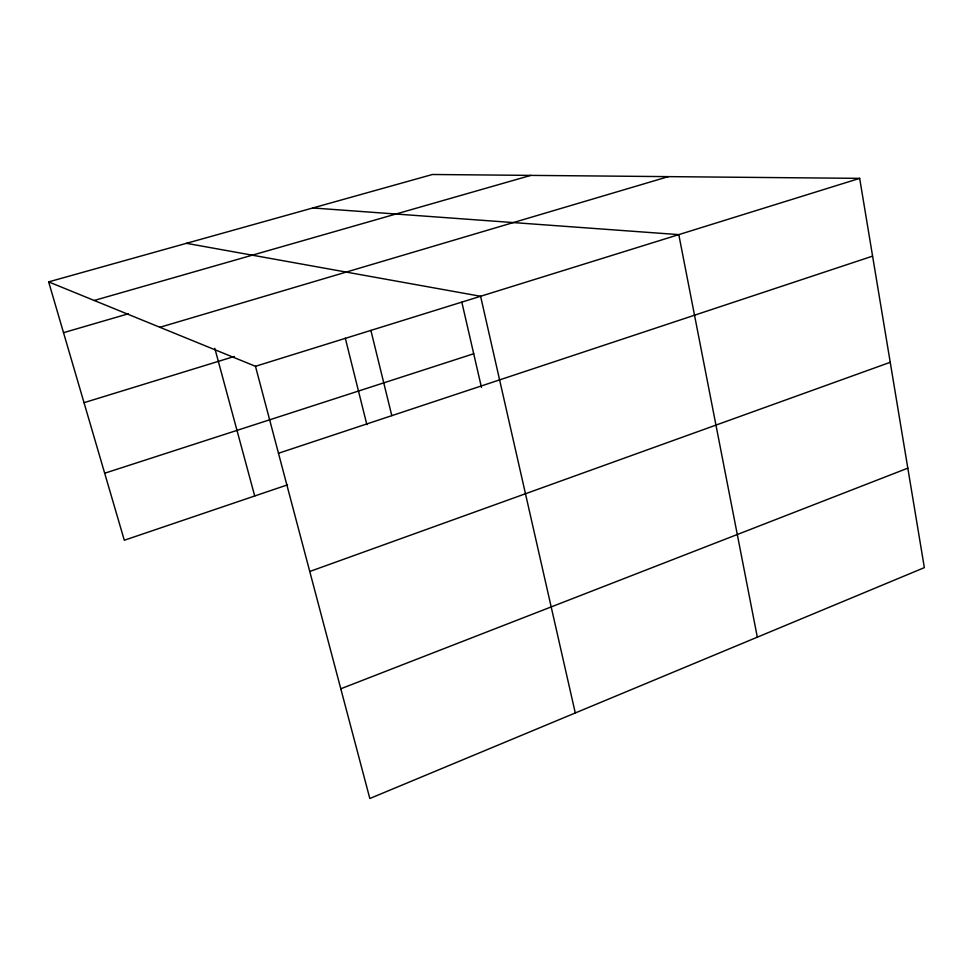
<?xml version="1.0" encoding="UTF-8"?>
<svg xmlns="http://www.w3.org/2000/svg" width="973" height="973" viewBox="0 0 973 973"><rect width="100%" height="100%" fill="white"/><g stroke="black" fill="none" stroke-linecap="round" stroke-linejoin="round"><path stroke-width="1.46" d="M340.793 688.787L907.821 468.159M309.755 571.492L890.234 362.297M287.522 484.846L124.301 540.246L48.65 281.878L432.413 174.495L859.67 178.363L924.35 567.636L369.825 798.505L255.473 366.298L48.65 281.878M278.485 453.26L872.599 256.13M104.67 473.231L473.705 353.746M255.473 366.298L859.67 178.363M84.019 402.676L234.298 356.471M159.888 327.293L668.39 176.624M63.525 332.669L128.363 313.78M94.186 300.475L530.832 175.383M312.795 207.967L678.801 234.627L757.322 637.181M186.451 243.323L480.601 296.279L575.286 712.966M214.802 348.273L254.707 495.987M345.293 338.154L366.87 424.642M370.883 330.406L391.803 415.653M461.847 302.25L481.465 387.424"/></g></svg>
